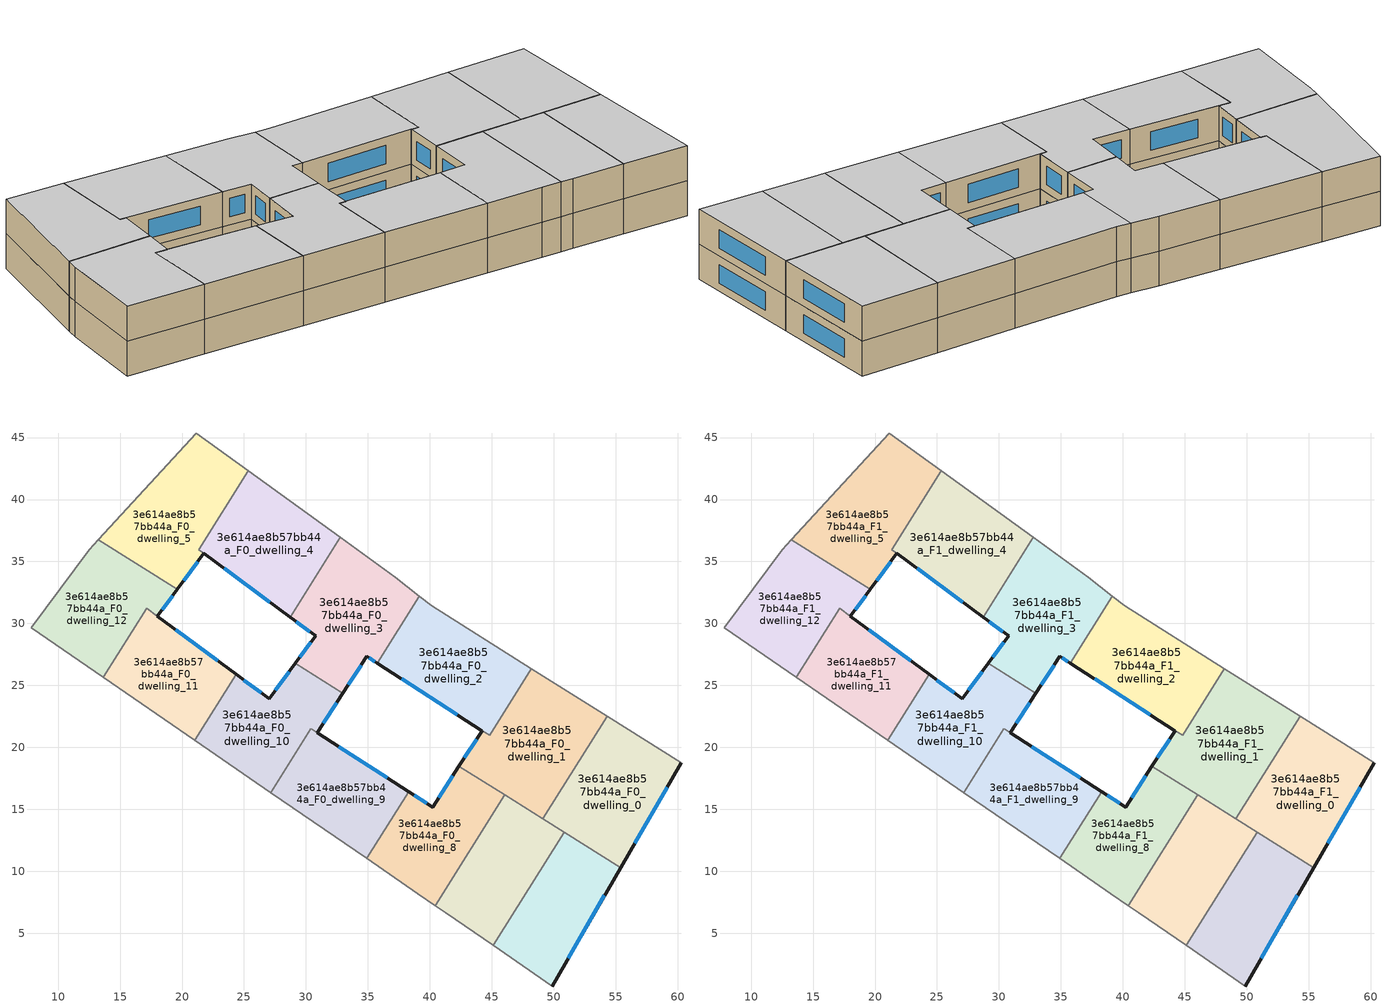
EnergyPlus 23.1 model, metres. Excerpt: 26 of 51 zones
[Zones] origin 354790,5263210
3e614ae8b57bb44a_F0_dwelling_0
 floor ground (EU_floor_Construction): 60.3,18.75 55.39,10.28 49.12,14.22 54.33,22.51 z0
 wall outside (EU_wall_Construction): 55.39,10.28 60.3,18.75 z0:3
 wall to 3e614ae8b57bb44a_F0_dwelling_1 (EU_wall_Construction): 54.33,22.51 49.12,14.22 z0:3
 wall adiabatic (EU_wall_Construction): 60.3,18.75 54.33,22.51 z0:3
 wall to 3e614ae8b57bb44a_F0_dwelling_6 (EU_wall_Construction): 50.85,13.13 55.39,10.28 z0:3
 wall to 3e614ae8b57bb44a_F0_dwelling_7 (EU_wall_Construction): 49.12,14.22 50.85,13.13 z0:3
 window (EU_Window_Construction): 56.55,12.27 59.15,16.77 z0.7:2.3
3e614ae8b57bb44a_F0_dwelling_1
 floor ground (EU_floor_Construction): 54.33,22.51 49.12,14.22 42.35,18.47 44.22,21.34 44.82,20.96 48.21,26.35 z0
 wall outside (EU_wall_Construction): 44.22,21.34 42.35,18.47 z0:3
 wall adiabatic (EU_wall_Construction): 54.33,22.51 48.21,26.35 z0:3
 wall to 3e614ae8b57bb44a_F0_dwelling_2 (EU_wall_Construction): 48.21,26.35 44.82,20.96 44.22,21.34 z0:3
 wall to 3e614ae8b57bb44a_F0_dwelling_8 (EU_wall_Construction): 42.35,18.47 46.03,16.16 z0:3
 wall to 3e614ae8b57bb44a_F0_dwelling_7 (EU_wall_Construction): 46.03,16.16 49.12,14.22 z0:3
 window (EU_Window_Construction): 43.78,20.67 42.79,19.14 z0.7:2.3
3e614ae8b57bb44a_F0_dwelling_10
 floor ground (EU_floor_Construction): 32.97,24.36 30.91,21.17 30.41,21.5 27.18,16.34 21.04,20.57 24.38,25.89 27.03,23.93 29.13,26.77 z0
 wall outside (EU_wall_Construction): 30.91,21.17 32.97,24.36 / 29.13,26.77 27.03,23.93 24.38,25.89 z0:3
 wall to 3e614ae8b57bb44a_F0_dwelling_3 (EU_wall_Construction): 32.97,24.36 29.13,26.77 z0:3
 wall adiabatic (EU_wall_Construction): 21.04,20.57 27.18,16.34 z0:3
 wall to 3e614ae8b57bb44a_F0_dwelling_11 (EU_wall_Construction): 24.38,25.89 21.04,20.57 z0:3
 wall to 3e614ae8b57bb44a_F0_dwelling_9 (EU_wall_Construction): 30.41,21.5 30.91,21.17 / 27.18,16.34 30.41,21.49 z0:3
 window (EU_Window_Construction): 31.4,21.92 32.49,23.61 / 26.4,24.39 25,25.43 / 28.64,26.1 27.52,24.6 z0.7:2.3
3e614ae8b57bb44a_F0_dwelling_11
 floor ground (EU_floor_Construction): 24.38,25.89 21.04,20.57 13.66,25.65 17.16,31.23 z0
 wall outside (EU_wall_Construction): 24.38,25.89 18.01,30.59 z0:3
 wall to 3e614ae8b57bb44a_F0_dwelling_12 (EU_wall_Construction): 18.01,30.59 17.16,31.23 13.66,25.65 z0:3
 wall adiabatic (EU_wall_Construction): 13.66,25.65 21.04,20.57 z0:3
 window (EU_Window_Construction): 22.88,26.99 19.51,29.49 z0.7:2.3
3e614ae8b57bb44a_F0_dwelling_12
 floor ground (EU_floor_Construction): 19.61,32.74 18.01,30.59 17.16,31.23 13.66,25.65 7.83,29.67 12.49,35.94 13.23,36.75 z0
 wall outside (EU_wall_Construction): 18.01,30.59 19.61,32.74 z0:3
 wall adiabatic (EU_wall_Construction): 13.23,36.75 12.49,35.94 7.83,29.67 13.66,25.65 z0:3
 wall to 3e614ae8b57bb44a_F0_dwelling_5 (EU_wall_Construction): 19.61,32.74 13.23,36.75 z0:3
 window (EU_Window_Construction): 18.39,31.1 19.24,32.24 z0.7:2.3
3e614ae8b57bb44a_F0_dwelling_2
 floor ground (EU_floor_Construction): 48.21,26.35 44.82,20.96 35.75,26.79 39.15,32.21 40.15,31.42 z0
 wall outside (EU_wall_Construction): 35.75,26.79 44.21,21.35 z0:3
 wall to 3e614ae8b57bb44a_F0_dwelling_3 (EU_wall_Construction): 39.15,32.21 35.75,26.79 z0:3
 wall adiabatic (EU_wall_Construction): 48.21,26.35 40.15,31.42 39.15,32.21 z0:3
 window (EU_Window_Construction): 37.74,25.52 42.22,22.63 z0.7:2.3
3e614ae8b57bb44a_F0_dwelling_3
 floor ground (EU_floor_Construction): 37.2,33.74 39.15,32.21 35.75,26.79 34.91,27.34 32.97,24.36 29.13,26.77 30.78,28.98 28.73,30.5 32.78,36.95 z0
 wall outside (EU_wall_Construction): 28.73,30.5 30.78,28.98 29.13,26.77 / 32.97,24.36 34.91,27.34 35.75,26.79 z0:3
 wall to 3e614ae8b57bb44a_F0_dwelling_4 (EU_wall_Construction): 32.78,36.95 28.73,30.5 z0:3
 wall adiabatic (EU_wall_Construction): 39.15,32.21 37.2,33.74 32.78,36.95 z0:3
 window (EU_Window_Construction): 30.4,28.46 29.52,27.29 / 29.21,30.14 30.3,29.34 / 35.11,27.21 35.55,26.92 / 33.43,25.06 34.45,26.64 z0.7:2.3
3e614ae8b57bb44a_F0_dwelling_4
 floor ground (EU_floor_Construction): 32.78,36.95 28.73,30.5 21.34,35.96 25.34,42.33 z0
 wall outside (EU_wall_Construction): 21.77,35.65 28.73,30.5 z0:3
 wall adiabatic (EU_wall_Construction): 32.78,36.95 25.34,42.33 z0:3
 wall to 3e614ae8b57bb44a_F0_dwelling_5 (EU_wall_Construction): 25.34,42.33 21.34,35.96 21.77,35.65 z0:3
 window (EU_Window_Construction): 23.4,34.44 27.1,31.71 z0.7:2.3
3e614ae8b57bb44a_F0_dwelling_5
 floor ground (EU_floor_Construction): 25.34,42.33 21.34,35.96 21.77,35.65 19.61,32.74 13.23,36.75 21.15,45.37 z0
 wall outside (EU_wall_Construction): 19.61,32.74 21.77,35.65 z0:3
 wall adiabatic (EU_wall_Construction): 25.34,42.33 21.15,45.37 13.23,36.75 z0:3
 window (EU_Window_Construction): 20.12,33.42 21.26,34.96 z0.7:2.3
3e614ae8b57bb44a_F0_dwelling_6
 floor ground (EU_floor_Construction): 55.39,10.28 49.87,0.73 45.12,4 50.85,13.13 z0
 wall outside (EU_wall_Construction): 49.87,0.73 55.39,10.28 z0:3
 wall adiabatic (EU_wall_Construction): 45.12,4 49.87,0.73 z0:3
 wall to 3e614ae8b57bb44a_F0_dwelling_7 (EU_wall_Construction): 50.85,13.13 45.12,4 z0:3
 window (EU_Window_Construction): 51.16,2.98 54.1,8.04 z0.7:2.3
3e614ae8b57bb44a_F0_dwelling_7
 floor ground (EU_floor_Construction): 50.85,13.13 45.12,4 41.29,6.64 40.43,7.23 46.03,16.16 z0
 wall adiabatic (EU_wall_Construction): 40.43,7.23 41.29,6.64 45.12,4 z0:3
 wall to 3e614ae8b57bb44a_F0_dwelling_8 (EU_wall_Construction): 46.03,16.16 40.43,7.23 z0:3
3e614ae8b57bb44a_F0_dwelling_8
 floor ground (EU_floor_Construction): 46.03,16.16 40.43,7.23 39.01,8.2 34.9,11.03 38.28,16.42 40.22,15.17 42.35,18.47 z0
 wall outside (EU_wall_Construction): 42.35,18.47 40.22,15.17 38.28,16.42 z0:3
 wall adiabatic (EU_wall_Construction): 34.9,11.03 39.01,8.2 40.43,7.23 z0:3
 wall to 3e614ae8b57bb44a_F0_dwelling_9 (EU_wall_Construction): 38.28,16.42 34.9,11.03 z0:3
 window (EU_Window_Construction): 39.76,15.47 38.74,16.13 / 41.85,17.69 40.72,15.95 z0.7:2.3
3e614ae8b57bb44a_F0_dwelling_9
 floor ground (EU_floor_Construction): 38.28,16.42 34.9,11.03 27.18,16.34 30.41,21.49 z0
 wall outside (EU_wall_Construction): 38.28,16.42 30.91,21.17 z0:3
 wall adiabatic (EU_wall_Construction): 27.18,16.34 34.9,11.03 z0:3
 window (EU_Window_Construction): 36.55,17.54 32.64,20.06 z0.7:2.3
3e614ae8b57bb44a_F1_dwelling_0
 floor to 3e614ae8b57bb44a_F0_dwelling_0 (EU_floor_Construction): 60.3,18.75 55.39,10.28 49.12,14.22 54.33,22.51 z3
 wall outside (EU_wall_Construction): 55.39,10.28 60.3,18.75 z3:6
 wall to 3e614ae8b57bb44a_F1_dwelling_1 (EU_wall_Construction): 54.33,22.51 49.12,14.22 z3:6
 wall adiabatic (EU_wall_Construction): 60.3,18.75 54.33,22.51 z3:6
 wall to 3e614ae8b57bb44a_F1_dwelling_6 (EU_wall_Construction): 50.85,13.13 55.39,10.28 z3:6
 wall to 3e614ae8b57bb44a_F1_dwelling_7 (EU_wall_Construction): 49.12,14.22 50.85,13.13 z3:6
 window (EU_Window_Construction): 56.55,12.27 59.15,16.77 z3.7:5.3
 ceiling to 3e614ae8b57bb44a_F2_dwelling_0 (EU_floor_Construction): 55.39,10.28 60.3,18.75 54.33,22.51 49.12,14.22 z6
3e614ae8b57bb44a_F1_dwelling_1
 floor to 3e614ae8b57bb44a_F0_dwelling_1 (EU_floor_Construction): 54.33,22.51 49.12,14.22 42.35,18.47 44.22,21.34 44.82,20.96 48.21,26.35 z3
 wall outside (EU_wall_Construction): 44.22,21.34 42.35,18.47 z3:6
 wall adiabatic (EU_wall_Construction): 54.33,22.51 48.21,26.35 z3:6
 wall to 3e614ae8b57bb44a_F1_dwelling_2 (EU_wall_Construction): 48.21,26.35 44.82,20.96 44.22,21.34 z3:6
 wall to 3e614ae8b57bb44a_F1_dwelling_8 (EU_wall_Construction): 42.35,18.47 46.03,16.16 z3:6
 wall to 3e614ae8b57bb44a_F1_dwelling_7 (EU_wall_Construction): 46.03,16.16 49.12,14.22 z3:6
 window (EU_Window_Construction): 43.78,20.67 42.79,19.14 z3.7:5.3
 ceiling to 3e614ae8b57bb44a_F2_dwelling_1 (EU_floor_Construction): 49.12,14.22 54.33,22.51 48.21,26.35 44.82,20.96 44.22,21.34 42.35,18.47 z6
3e614ae8b57bb44a_F1_dwelling_10
 floor to 3e614ae8b57bb44a_F0_dwelling_10 (EU_floor_Construction): 32.97,24.36 30.91,21.17 30.41,21.5 27.18,16.34 21.04,20.57 24.38,25.89 27.03,23.93 29.13,26.77 z3
 wall outside (EU_wall_Construction): 30.91,21.17 32.97,24.36 / 29.13,26.77 27.03,23.93 24.38,25.89 z3:6
 wall to 3e614ae8b57bb44a_F1_dwelling_3 (EU_wall_Construction): 32.97,24.36 29.13,26.77 z3:6
 wall adiabatic (EU_wall_Construction): 21.04,20.57 27.18,16.34 z3:6
 wall to 3e614ae8b57bb44a_F1_dwelling_11 (EU_wall_Construction): 24.38,25.89 21.04,20.57 z3:6
 wall to 3e614ae8b57bb44a_F1_dwelling_9 (EU_wall_Construction): 30.41,21.5 30.91,21.17 / 27.18,16.34 30.41,21.49 z3:6
 window (EU_Window_Construction): 31.4,21.92 32.49,23.61 / 26.4,24.39 25,25.43 / 28.64,26.1 27.52,24.6 z3.7:5.3
 ceiling to 3e614ae8b57bb44a_F2_dwelling_10 (EU_floor_Construction): 30.91,21.17 32.97,24.36 29.13,26.77 27.03,23.93 24.38,25.89 21.04,20.57 27.18,16.34 30.41,21.5 z6
3e614ae8b57bb44a_F1_dwelling_11
 floor to 3e614ae8b57bb44a_F0_dwelling_11 (EU_floor_Construction): 24.38,25.89 21.04,20.57 13.66,25.65 17.16,31.23 z3
 wall outside (EU_wall_Construction): 24.38,25.89 18.01,30.59 z3:6
 wall to 3e614ae8b57bb44a_F1_dwelling_12 (EU_wall_Construction): 18.01,30.59 17.16,31.23 13.66,25.65 z3:6
 wall adiabatic (EU_wall_Construction): 13.66,25.65 21.04,20.57 z3:6
 window (EU_Window_Construction): 22.88,26.99 19.51,29.49 z3.7:5.3
 ceiling to 3e614ae8b57bb44a_F2_dwelling_11 (EU_floor_Construction): 21.04,20.57 24.38,25.89 17.16,31.23 13.66,25.65 z6
3e614ae8b57bb44a_F1_dwelling_12
 floor to 3e614ae8b57bb44a_F0_dwelling_12 (EU_floor_Construction): 19.61,32.74 18.01,30.59 17.16,31.23 13.66,25.65 7.83,29.67 12.49,35.94 13.23,36.75 z3
 wall outside (EU_wall_Construction): 18.01,30.59 19.61,32.74 z3:6
 wall adiabatic (EU_wall_Construction): 13.23,36.75 12.49,35.94 7.83,29.67 13.66,25.65 z3:6
 wall to 3e614ae8b57bb44a_F1_dwelling_5 (EU_wall_Construction): 19.61,32.74 13.23,36.75 z3:6
 window (EU_Window_Construction): 18.39,31.1 19.24,32.24 z3.7:5.3
 ceiling to 3e614ae8b57bb44a_F2_dwelling_12 (EU_floor_Construction): 18.01,30.59 19.61,32.74 13.23,36.75 12.49,35.94 7.83,29.67 13.66,25.65 17.16,31.23 z6
3e614ae8b57bb44a_F1_dwelling_2
 floor to 3e614ae8b57bb44a_F0_dwelling_2 (EU_floor_Construction): 48.21,26.35 44.82,20.96 35.75,26.79 39.15,32.21 40.15,31.42 z3
 wall outside (EU_wall_Construction): 35.75,26.79 44.21,21.35 z3:6
 wall to 3e614ae8b57bb44a_F1_dwelling_3 (EU_wall_Construction): 39.15,32.21 35.75,26.79 z3:6
 wall adiabatic (EU_wall_Construction): 48.21,26.35 40.15,31.42 39.15,32.21 z3:6
 window (EU_Window_Construction): 37.74,25.52 42.22,22.63 z3.7:5.3
 ceiling to 3e614ae8b57bb44a_F2_dwelling_2 (EU_floor_Construction): 44.82,20.96 48.21,26.35 40.15,31.42 39.15,32.21 35.75,26.79 z6
3e614ae8b57bb44a_F1_dwelling_3
 floor to 3e614ae8b57bb44a_F0_dwelling_3 (EU_floor_Construction): 37.2,33.74 39.15,32.21 35.75,26.79 34.91,27.34 32.97,24.36 29.13,26.77 30.78,28.98 28.73,30.5 32.78,36.95 z3
 wall outside (EU_wall_Construction): 28.73,30.5 30.78,28.98 29.13,26.77 / 32.97,24.36 34.91,27.34 35.75,26.79 z3:6
 wall to 3e614ae8b57bb44a_F1_dwelling_4 (EU_wall_Construction): 32.78,36.95 28.73,30.5 z3:6
 wall adiabatic (EU_wall_Construction): 39.15,32.21 37.2,33.74 32.78,36.95 z3:6
 window (EU_Window_Construction): 30.4,28.46 29.52,27.29 / 29.21,30.14 30.3,29.34 / 35.11,27.21 35.55,26.92 / 33.43,25.06 34.45,26.64 z3.7:5.3
 ceiling to 3e614ae8b57bb44a_F2_dwelling_3 (EU_floor_Construction): 35.75,26.79 39.15,32.21 37.2,33.74 32.78,36.95 28.73,30.5 30.78,28.98 29.13,26.77 32.97,24.36 34.91,27.34 z6
3e614ae8b57bb44a_F1_dwelling_4
 floor to 3e614ae8b57bb44a_F0_dwelling_4 (EU_floor_Construction): 32.78,36.95 28.73,30.5 21.34,35.96 25.34,42.33 z3
 wall outside (EU_wall_Construction): 21.77,35.65 28.73,30.5 z3:6
 wall adiabatic (EU_wall_Construction): 32.78,36.95 25.34,42.33 z3:6
 wall to 3e614ae8b57bb44a_F1_dwelling_5 (EU_wall_Construction): 25.34,42.33 21.34,35.96 21.77,35.65 z3:6
 window (EU_Window_Construction): 23.4,34.44 27.1,31.71 z3.7:5.3
 ceiling to 3e614ae8b57bb44a_F2_dwelling_4 (EU_floor_Construction): 28.73,30.5 32.78,36.95 25.34,42.33 21.34,35.96 z6
3e614ae8b57bb44a_F1_dwelling_5
 floor to 3e614ae8b57bb44a_F0_dwelling_5 (EU_floor_Construction): 25.34,42.33 21.34,35.96 21.77,35.65 19.61,32.74 13.23,36.75 21.15,45.37 z3
 wall outside (EU_wall_Construction): 19.61,32.74 21.77,35.65 z3:6
 wall adiabatic (EU_wall_Construction): 25.34,42.33 21.15,45.37 13.23,36.75 z3:6
 window (EU_Window_Construction): 20.12,33.42 21.26,34.96 z3.7:5.3
 ceiling to 3e614ae8b57bb44a_F2_dwelling_5 (EU_floor_Construction): 21.77,35.65 21.34,35.96 25.34,42.33 21.15,45.37 13.23,36.75 19.61,32.74 z6
3e614ae8b57bb44a_F1_dwelling_6
 floor to 3e614ae8b57bb44a_F0_dwelling_6 (EU_floor_Construction): 55.39,10.28 49.87,0.73 45.12,4 50.85,13.13 z3
 wall outside (EU_wall_Construction): 49.87,0.73 55.39,10.28 z3:6
 wall adiabatic (EU_wall_Construction): 45.12,4 49.87,0.73 z3:6
 wall to 3e614ae8b57bb44a_F1_dwelling_7 (EU_wall_Construction): 50.85,13.13 45.12,4 z3:6
 window (EU_Window_Construction): 51.16,2.98 54.1,8.04 z3.7:5.3
 ceiling to 3e614ae8b57bb44a_F2_dwelling_6 (EU_floor_Construction): 49.87,0.73 55.39,10.28 50.85,13.13 45.12,4 z6
3e614ae8b57bb44a_F1_dwelling_7
 floor to 3e614ae8b57bb44a_F0_dwelling_7 (EU_floor_Construction): 50.85,13.13 45.12,4 41.29,6.64 40.43,7.23 46.03,16.16 z3
 wall adiabatic (EU_wall_Construction): 40.43,7.23 41.29,6.64 45.12,4 z3:6
 wall to 3e614ae8b57bb44a_F1_dwelling_8 (EU_wall_Construction): 46.03,16.16 40.43,7.23 z3:6
 ceiling to 3e614ae8b57bb44a_F2_dwelling_7 (EU_floor_Construction): 45.12,4 50.85,13.13 46.03,16.16 40.43,7.23 41.29,6.64 z6
3e614ae8b57bb44a_F1_dwelling_8
 floor to 3e614ae8b57bb44a_F0_dwelling_8 (EU_floor_Construction): 46.03,16.16 40.43,7.23 39.01,8.2 34.9,11.03 38.28,16.42 40.22,15.17 42.35,18.47 z3
 wall outside (EU_wall_Construction): 42.35,18.47 40.22,15.17 38.28,16.42 z3:6
 wall adiabatic (EU_wall_Construction): 34.9,11.03 39.01,8.2 40.43,7.23 z3:6
 wall to 3e614ae8b57bb44a_F1_dwelling_9 (EU_wall_Construction): 38.28,16.42 34.9,11.03 z3:6
 window (EU_Window_Construction): 39.76,15.47 38.74,16.13 / 41.85,17.69 40.72,15.95 z3.7:5.3
 ceiling to 3e614ae8b57bb44a_F2_dwelling_8 (EU_floor_Construction): 40.43,7.23 46.03,16.16 42.35,18.47 40.22,15.17 38.28,16.42 34.9,11.03 39.01,8.2 z6
3e614ae8b57bb44a_F1_dwelling_9
 floor to 3e614ae8b57bb44a_F0_dwelling_9 (EU_floor_Construction): 38.28,16.42 34.9,11.03 27.18,16.34 30.41,21.49 z3
 wall outside (EU_wall_Construction): 38.28,16.42 30.91,21.17 z3:6
 wall adiabatic (EU_wall_Construction): 27.18,16.34 34.9,11.03 z3:6
 window (EU_Window_Construction): 36.55,17.54 32.64,20.06 z3.7:5.3
 ceiling to 3e614ae8b57bb44a_F2_dwelling_9 (EU_floor_Construction): 34.9,11.03 38.28,16.42 30.41,21.49 27.18,16.34 z6
[Building]
EU S2 Campaign: North Axis=0; Terrain=City; Solar Distribution=FullExterior
[Site:Location]
Budapest.Ferenc.Liszt.Intl.AP: Latitude=47.437; Longitude=19.256; Time Zone=1; Elevation=185
[SizingPeriod:WeatherFileDays]
AnnualSizingPeriod: Begin Month=1; Begin Day of Month=1; End Month=12; End Day of Month=31; Day of Week for Start Day=Monday; Use Weather File Daylight Saving Period=No; Use Weather File Rain and Snow Indicators=No
[MATERIAL]
EU_InternalMass_Material: Roughness=MediumRough; Thickness=0.1; Conductivity=1; Density=1800; Specific Heat=900; Thermal Absorptance=0.9; Solar Absorptance=0.7; Visible Absorptance=0.7
[MATERIAL:NOMASS] Roughness=MediumRough; Thermal Absorptance=0.9; Solar Absorptance=0.7; Visible Absorptance=0.7
Name | Thermal Resistance
EU_wall_NoMass | 0.832559
EU_floor_NoMass | 0.872794
[WINDOWMATERIAL:SIMPLEGLAZINGSYSTEM]
EU_Window_SimpleGlazing: UFactor=2.79869; Solar Heat Gain Coefficient=0.75; Visible Transmittance=0.75
[CONSTRUCTION]
EU_wall_Construction: EU_wall_NoMass
EU_floor_Construction: EU_floor_NoMass
EU_Window_Construction: EU_Window_SimpleGlazing
EU_InternalMass_Construction: EU_InternalMass_Material
[ZONE] Type=1; Multiplier=1; Ceiling Height=autocalculate; Floor Area=autocalculate; Part of Total Floor Area=Yes
Name | Volume
3e614ae8b57bb44a_F0_dwelling_0; 3e614ae8b57bb44a_F1_dwelling_0 | 212.24
3e614ae8b57bb44a_F0_dwelling_1; 3e614ae8b57bb44a_F1_dwelling_1 | 219.855
3e614ae8b57bb44a_F0_dwelling_10; 3e614ae8b57bb44a_F1_dwelling_10 | 189.011
3e614ae8b57bb44a_F0_dwelling_11; 3e614ae8b57bb44a_F1_dwelling_11 | 172.691
3e614ae8b57bb44a_F0_dwelling_12; 3e614ae8b57bb44a_F1_dwelling_12 | 191.146
3e614ae8b57bb44a_F0_dwelling_2; 3e614ae8b57bb44a_F1_dwelling_2 | 204.619
3e614ae8b57bb44a_F0_dwelling_3; 3e614ae8b57bb44a_F1_dwelling_3 | 212.235
3e614ae8b57bb44a_F0_dwelling_4; 3e614ae8b57bb44a_F1_dwelling_4 | 207.994
3e614ae8b57bb44a_F0_dwelling_5; 3e614ae8b57bb44a_F1_dwelling_5 | 216.476
3e614ae8b57bb44a_F0_dwelling_6; 3e614ae8b57bb44a_F1_dwelling_6 | 181.934
3e614ae8b57bb44a_F0_dwelling_7; 3e614ae8b57bb44a_F1_dwelling_7 | 181.908
3e614ae8b57bb44a_F0_dwelling_8; 3e614ae8b57bb44a_F1_dwelling_8 | 181.912
3e614ae8b57bb44a_F0_dwelling_9; 3e614ae8b57bb44a_F1_dwelling_9 | 174.758
[INTERNALMASS] Construction=EU_InternalMass_Construction
Name | Zone or ZoneList | Surface Area
3e614ae8b57bb44a_F0_dwelling_0_EU_InternalMass | 3e614ae8b57bb44a_F0_dwelling_0 | 70.7467
3e614ae8b57bb44a_F0_dwelling_1_EU_InternalMass | 3e614ae8b57bb44a_F0_dwelling_1 | 73.2836
3e614ae8b57bb44a_F0_dwelling_2_EU_InternalMass | 3e614ae8b57bb44a_F0_dwelling_2 | 68.2048
3e614ae8b57bb44a_F0_dwelling_3_EU_InternalMass | 3e614ae8b57bb44a_F0_dwelling_3 | 70.745
3e614ae8b57bb44a_F0_dwelling_4_EU_InternalMass | 3e614ae8b57bb44a_F0_dwelling_4 | 69.3294
3e614ae8b57bb44a_F0_dwelling_5_EU_InternalMass | 3e614ae8b57bb44a_F0_dwelling_5 | 72.158
3e614ae8b57bb44a_F0_dwelling_6_EU_InternalMass | 3e614ae8b57bb44a_F0_dwelling_6 | 60.6447
3e614ae8b57bb44a_F0_dwelling_7_EU_InternalMass | 3e614ae8b57bb44a_F0_dwelling_7 | 60.6361
3e614ae8b57bb44a_F0_dwelling_8_EU_InternalMass | 3e614ae8b57bb44a_F0_dwelling_8 | 60.6373
3e614ae8b57bb44a_F0_dwelling_9_EU_InternalMass | 3e614ae8b57bb44a_F0_dwelling_9 | 58.2748
3e614ae8b57bb44a_F0_dwelling_10_EU_InternalMass | 3e614ae8b57bb44a_F0_dwelling_10 | 63.0047
3e614ae8b57bb44a_F0_dwelling_11_EU_InternalMass | 3e614ae8b57bb44a_F0_dwelling_11 | 57.5625
3e614ae8b57bb44a_F0_dwelling_12_EU_InternalMass | 3e614ae8b57bb44a_F0_dwelling_12 | 63.7157
3e614ae8b57bb44a_F1_dwelling_0_EU_InternalMass | 3e614ae8b57bb44a_F1_dwelling_0 | 70.7467
3e614ae8b57bb44a_F1_dwelling_1_EU_InternalMass | 3e614ae8b57bb44a_F1_dwelling_1 | 73.2836
3e614ae8b57bb44a_F1_dwelling_2_EU_InternalMass | 3e614ae8b57bb44a_F1_dwelling_2 | 68.2048
3e614ae8b57bb44a_F1_dwelling_3_EU_InternalMass | 3e614ae8b57bb44a_F1_dwelling_3 | 70.745
3e614ae8b57bb44a_F1_dwelling_4_EU_InternalMass | 3e614ae8b57bb44a_F1_dwelling_4 | 69.3294
3e614ae8b57bb44a_F1_dwelling_5_EU_InternalMass | 3e614ae8b57bb44a_F1_dwelling_5 | 72.158
3e614ae8b57bb44a_F1_dwelling_6_EU_InternalMass | 3e614ae8b57bb44a_F1_dwelling_6 | 60.6447
3e614ae8b57bb44a_F1_dwelling_7_EU_InternalMass | 3e614ae8b57bb44a_F1_dwelling_7 | 60.6361
3e614ae8b57bb44a_F1_dwelling_8_EU_InternalMass | 3e614ae8b57bb44a_F1_dwelling_8 | 60.6373
3e614ae8b57bb44a_F1_dwelling_9_EU_InternalMass | 3e614ae8b57bb44a_F1_dwelling_9 | 58.2748
3e614ae8b57bb44a_F1_dwelling_10_EU_InternalMass | 3e614ae8b57bb44a_F1_dwelling_10 | 63.0047
3e614ae8b57bb44a_F1_dwelling_11_EU_InternalMass | 3e614ae8b57bb44a_F1_dwelling_11 | 57.5625
3e614ae8b57bb44a_F1_dwelling_12_EU_InternalMass | 3e614ae8b57bb44a_F1_dwelling_12 | 63.7157
[OTHEREQUIPMENT] Fuel Type=Electricity; Design Level Calculation Method=Watts/Area; Power per Zone Floor Area=1; Fraction Latent=0; Fraction Radiant=0; Fraction Lost=0; Carbon Dioxide Generation Rate=0; EndUse Subcategory=EU_Step8_InternalGains
Name | Zone or ZoneList or Space or SpaceList | Schedule
EU_Step8_InternalGain_3e614ae8b57bb44a_F0_dwelling_0_f000 | 3e614ae8b57bb44a_F0_dwelling_0 | EU_Step8_GainSchedule_3e614ae8b57bb44a_F0_dwelling_0_f000
EU_Step8_InternalGain_3e614ae8b57bb44a_F0_dwelling_1_f000 | 3e614ae8b57bb44a_F0_dwelling_1 | EU_Step8_GainSchedule_3e614ae8b57bb44a_F0_dwelling_1_f000
EU_Step8_InternalGain_3e614ae8b57bb44a_F0_dwelling_2_f000 | 3e614ae8b57bb44a_F0_dwelling_2 | EU_Step8_GainSchedule_3e614ae8b57bb44a_F0_dwelling_2_f000
EU_Step8_InternalGain_3e614ae8b57bb44a_F0_dwelling_3_f000 | 3e614ae8b57bb44a_F0_dwelling_3 | EU_Step8_GainSchedule_3e614ae8b57bb44a_F0_dwelling_3_f000
EU_Step8_InternalGain_3e614ae8b57bb44a_F0_dwelling_4_f000 | 3e614ae8b57bb44a_F0_dwelling_4 | EU_Step8_GainSchedule_3e614ae8b57bb44a_F0_dwelling_4_f000
EU_Step8_InternalGain_3e614ae8b57bb44a_F0_dwelling_5_f000 | 3e614ae8b57bb44a_F0_dwelling_5 | EU_Step8_GainSchedule_3e614ae8b57bb44a_F0_dwelling_5_f000
EU_Step8_InternalGain_3e614ae8b57bb44a_F0_dwelling_6_f000 | 3e614ae8b57bb44a_F0_dwelling_6 | EU_Step8_GainSchedule_3e614ae8b57bb44a_F0_dwelling_6_f000
EU_Step8_InternalGain_3e614ae8b57bb44a_F0_dwelling_7_f000 | 3e614ae8b57bb44a_F0_dwelling_7 | EU_Step8_GainSchedule_3e614ae8b57bb44a_F0_dwelling_7_f000
EU_Step8_InternalGain_3e614ae8b57bb44a_F0_dwelling_8_f000 | 3e614ae8b57bb44a_F0_dwelling_8 | EU_Step8_GainSchedule_3e614ae8b57bb44a_F0_dwelling_8_f000
EU_Step8_InternalGain_3e614ae8b57bb44a_F0_dwelling_9_f000 | 3e614ae8b57bb44a_F0_dwelling_9 | EU_Step8_GainSchedule_3e614ae8b57bb44a_F0_dwelling_9_f000
EU_Step8_InternalGain_3e614ae8b57bb44a_F0_dwelling_10_f000 | 3e614ae8b57bb44a_F0_dwelling_10 | EU_Step8_GainSchedule_3e614ae8b57bb44a_F0_dwelling_10_f000
EU_Step8_InternalGain_3e614ae8b57bb44a_F0_dwelling_11_f000 | 3e614ae8b57bb44a_F0_dwelling_11 | EU_Step8_GainSchedule_3e614ae8b57bb44a_F0_dwelling_11_f000
EU_Step8_InternalGain_3e614ae8b57bb44a_F0_dwelling_12_f000 | 3e614ae8b57bb44a_F0_dwelling_12 | EU_Step8_GainSchedule_3e614ae8b57bb44a_F0_dwelling_12_f000
EU_Step8_InternalGain_3e614ae8b57bb44a_F1_dwelling_0_f000 | 3e614ae8b57bb44a_F1_dwelling_0 | EU_Step8_GainSchedule_3e614ae8b57bb44a_F1_dwelling_0_f000
EU_Step8_InternalGain_3e614ae8b57bb44a_F1_dwelling_1_f000 | 3e614ae8b57bb44a_F1_dwelling_1 | EU_Step8_GainSchedule_3e614ae8b57bb44a_F1_dwelling_1_f000
EU_Step8_InternalGain_3e614ae8b57bb44a_F1_dwelling_2_f000 | 3e614ae8b57bb44a_F1_dwelling_2 | EU_Step8_GainSchedule_3e614ae8b57bb44a_F1_dwelling_2_f000
EU_Step8_InternalGain_3e614ae8b57bb44a_F1_dwelling_3_f000 | 3e614ae8b57bb44a_F1_dwelling_3 | EU_Step8_GainSchedule_3e614ae8b57bb44a_F1_dwelling_3_f000
EU_Step8_InternalGain_3e614ae8b57bb44a_F1_dwelling_4_f000 | 3e614ae8b57bb44a_F1_dwelling_4 | EU_Step8_GainSchedule_3e614ae8b57bb44a_F1_dwelling_4_f000
EU_Step8_InternalGain_3e614ae8b57bb44a_F1_dwelling_5_f000 | 3e614ae8b57bb44a_F1_dwelling_5 | EU_Step8_GainSchedule_3e614ae8b57bb44a_F1_dwelling_5_f000
EU_Step8_InternalGain_3e614ae8b57bb44a_F1_dwelling_6_f000 | 3e614ae8b57bb44a_F1_dwelling_6 | EU_Step8_GainSchedule_3e614ae8b57bb44a_F1_dwelling_6_f000
EU_Step8_InternalGain_3e614ae8b57bb44a_F1_dwelling_7_f000 | 3e614ae8b57bb44a_F1_dwelling_7 | EU_Step8_GainSchedule_3e614ae8b57bb44a_F1_dwelling_7_f000
EU_Step8_InternalGain_3e614ae8b57bb44a_F1_dwelling_8_f000 | 3e614ae8b57bb44a_F1_dwelling_8 | EU_Step8_GainSchedule_3e614ae8b57bb44a_F1_dwelling_8_f000
EU_Step8_InternalGain_3e614ae8b57bb44a_F1_dwelling_9_f000 | 3e614ae8b57bb44a_F1_dwelling_9 | EU_Step8_GainSchedule_3e614ae8b57bb44a_F1_dwelling_9_f000
EU_Step8_InternalGain_3e614ae8b57bb44a_F1_dwelling_10_f000 | 3e614ae8b57bb44a_F1_dwelling_10 | EU_Step8_GainSchedule_3e614ae8b57bb44a_F1_dwelling_10_f000
EU_Step8_InternalGain_3e614ae8b57bb44a_F1_dwelling_11_f000 | 3e614ae8b57bb44a_F1_dwelling_11 | EU_Step8_GainSchedule_3e614ae8b57bb44a_F1_dwelling_11_f000
EU_Step8_InternalGain_3e614ae8b57bb44a_F1_dwelling_12_f000 | 3e614ae8b57bb44a_F1_dwelling_12 | EU_Step8_GainSchedule_3e614ae8b57bb44a_F1_dwelling_12_f000
[ZONEVENTILATION:DESIGNFLOWRATE] Schedule=EU_AlwaysOn; Design Flow Rate Calculation Method=AirChanges/Hour; Air Changes per Hour=0.475469; Ventilation Type=Natural; Fan Pressure Rise=0; Fan Total Efficiency=1; Constant Term Coefficient=1; Temperature Term Coefficient=0; Velocity Term Coefficient=0; Velocity Squared Term Coefficient=0; Minimum Indoor Temperature=-100; Maximum Indoor Temperature=100; Delta Temperature=-100; Minimum Outdoor Temperature=-100; Maximum Outdoor Temperature=100; Maximum Wind Speed=40
Name | Zone or ZoneList or Space or SpaceList
EU_ConstantAir_3e614ae8b57bb44a_F0_dwelling_0 | 3e614ae8b57bb44a_F0_dwelling_0
EU_ConstantAir_3e614ae8b57bb44a_F0_dwelling_1 | 3e614ae8b57bb44a_F0_dwelling_1
EU_ConstantAir_3e614ae8b57bb44a_F0_dwelling_2 | 3e614ae8b57bb44a_F0_dwelling_2
EU_ConstantAir_3e614ae8b57bb44a_F0_dwelling_3 | 3e614ae8b57bb44a_F0_dwelling_3
EU_ConstantAir_3e614ae8b57bb44a_F0_dwelling_4 | 3e614ae8b57bb44a_F0_dwelling_4
EU_ConstantAir_3e614ae8b57bb44a_F0_dwelling_5 | 3e614ae8b57bb44a_F0_dwelling_5
EU_ConstantAir_3e614ae8b57bb44a_F0_dwelling_6 | 3e614ae8b57bb44a_F0_dwelling_6
EU_ConstantAir_3e614ae8b57bb44a_F0_dwelling_7 | 3e614ae8b57bb44a_F0_dwelling_7
EU_ConstantAir_3e614ae8b57bb44a_F0_dwelling_8 | 3e614ae8b57bb44a_F0_dwelling_8
EU_ConstantAir_3e614ae8b57bb44a_F0_dwelling_9 | 3e614ae8b57bb44a_F0_dwelling_9
EU_ConstantAir_3e614ae8b57bb44a_F0_dwelling_10 | 3e614ae8b57bb44a_F0_dwelling_10
EU_ConstantAir_3e614ae8b57bb44a_F0_dwelling_11 | 3e614ae8b57bb44a_F0_dwelling_11
EU_ConstantAir_3e614ae8b57bb44a_F0_dwelling_12 | 3e614ae8b57bb44a_F0_dwelling_12
EU_ConstantAir_3e614ae8b57bb44a_F1_dwelling_0 | 3e614ae8b57bb44a_F1_dwelling_0
EU_ConstantAir_3e614ae8b57bb44a_F1_dwelling_1 | 3e614ae8b57bb44a_F1_dwelling_1
EU_ConstantAir_3e614ae8b57bb44a_F1_dwelling_2 | 3e614ae8b57bb44a_F1_dwelling_2
EU_ConstantAir_3e614ae8b57bb44a_F1_dwelling_3 | 3e614ae8b57bb44a_F1_dwelling_3
EU_ConstantAir_3e614ae8b57bb44a_F1_dwelling_4 | 3e614ae8b57bb44a_F1_dwelling_4
EU_ConstantAir_3e614ae8b57bb44a_F1_dwelling_5 | 3e614ae8b57bb44a_F1_dwelling_5
EU_ConstantAir_3e614ae8b57bb44a_F1_dwelling_6 | 3e614ae8b57bb44a_F1_dwelling_6
EU_ConstantAir_3e614ae8b57bb44a_F1_dwelling_7 | 3e614ae8b57bb44a_F1_dwelling_7
EU_ConstantAir_3e614ae8b57bb44a_F1_dwelling_8 | 3e614ae8b57bb44a_F1_dwelling_8
EU_ConstantAir_3e614ae8b57bb44a_F1_dwelling_9 | 3e614ae8b57bb44a_F1_dwelling_9
EU_ConstantAir_3e614ae8b57bb44a_F1_dwelling_10 | 3e614ae8b57bb44a_F1_dwelling_10
EU_ConstantAir_3e614ae8b57bb44a_F1_dwelling_11 | 3e614ae8b57bb44a_F1_dwelling_11
EU_ConstantAir_3e614ae8b57bb44a_F1_dwelling_12 | 3e614ae8b57bb44a_F1_dwelling_12
[HVACTEMPLATE:THERMOSTAT] Constant Heating Setpoint=20; Constant Cooling Setpoint=50
EU_HeatOnly_3e614ae8b57bb44a_F0_dwelling_0; EU_HeatOnly_3e614ae8b57bb44a_F0_dwelling_1; EU_HeatOnly_3e614ae8b57bb44a_F0_dwelling_2; EU_HeatOnly_3e614ae8b57bb44a_F0_dwelling_3; EU_HeatOnly_3e614ae8b57bb44a_F0_dwelling_4; EU_HeatOnly_3e614ae8b57bb44a_F0_dwelling_5; EU_HeatOnly_3e614ae8b57bb44a_F0_dwelling_6; EU_HeatOnly_3e614ae8b57bb44a_F0_dwelling_7; EU_HeatOnly_3e614ae8b57bb44a_F0_dwelling_8; EU_HeatOnly_3e614ae8b57bb44a_F0_dwelling_9; EU_HeatOnly_3e614ae8b57bb44a_F0_dwelling_10; EU_HeatOnly_3e614ae8b57bb44a_F0_dwelling_11; EU_HeatOnly_3e614ae8b57bb44a_F0_dwelling_12; EU_HeatOnly_3e614ae8b57bb44a_F1_dwelling_0; EU_HeatOnly_3e614ae8b57bb44a_F1_dwelling_1; EU_HeatOnly_3e614ae8b57bb44a_F1_dwelling_2; EU_HeatOnly_3e614ae8b57bb44a_F1_dwelling_3; EU_HeatOnly_3e614ae8b57bb44a_F1_dwelling_4; EU_HeatOnly_3e614ae8b57bb44a_F1_dwelling_5; EU_HeatOnly_3e614ae8b57bb44a_F1_dwelling_6; EU_HeatOnly_3e614ae8b57bb44a_F1_dwelling_7; EU_HeatOnly_3e614ae8b57bb44a_F1_dwelling_8; EU_HeatOnly_3e614ae8b57bb44a_F1_dwelling_9; EU_HeatOnly_3e614ae8b57bb44a_F1_dwelling_10; EU_HeatOnly_3e614ae8b57bb44a_F1_dwelling_11; EU_HeatOnly_3e614ae8b57bb44a_F1_dwelling_12; EU_HeatOnly_3e614ae8b57bb44a_F2_dwelling_0; EU_HeatOnly_3e614ae8b57bb44a_F2_dwelling_1; EU_HeatOnly_3e614ae8b57bb44a_F2_dwelling_2; EU_HeatOnly_3e614ae8b57bb44a_F2_dwelling_3; EU_HeatOnly_3e614ae8b57bb44a_F2_dwelling_4; EU_HeatOnly_3e614ae8b57bb44a_F2_dwelling_5; EU_HeatOnly_3e614ae8b57bb44a_F2_dwelling_6; EU_HeatOnly_3e614ae8b57bb44a_F2_dwelling_7; EU_HeatOnly_3e614ae8b57bb44a_F2_dwelling_8; EU_HeatOnly_3e614ae8b57bb44a_F2_dwelling_9; EU_HeatOnly_3e614ae8b57bb44a_F2_dwelling_10; EU_HeatOnly_3e614ae8b57bb44a_F2_dwelling_11; EU_HeatOnly_3e614ae8b57bb44a_F2_dwelling_12; EU_HeatOnly_3e614ae8b57bb44a_F3_dwelling_0; EU_HeatOnly_3e614ae8b57bb44a_F3_dwelling_1; EU_HeatOnly_3e614ae8b57bb44a_F3_dwelling_2; EU_HeatOnly_3e614ae8b57bb44a_F3_dwelling_3; EU_HeatOnly_3e614ae8b57bb44a_F3_dwelling_4; EU_HeatOnly_3e614ae8b57bb44a_F3_dwelling_5; EU_HeatOnly_3e614ae8b57bb44a_F3_dwelling_6; EU_HeatOnly_3e614ae8b57bb44a_F3_dwelling_7; EU_HeatOnly_3e614ae8b57bb44a_F3_dwelling_8; EU_HeatOnly_3e614ae8b57bb44a_F3_dwelling_9; EU_HeatOnly_3e614ae8b57bb44a_F3_dwelling_10; EU_HeatOnly_3e614ae8b57bb44a_F3_dwelling_11
[HVACTEMPLATE:ZONE:IDEALLOADSAIRSYSTEM] System Availability Schedule=EU_AlwaysOn; Maximum Heating Supply Air Temperature=50; Minimum Cooling Supply Air Temperature=13; Maximum Heating Supply Air Humidity Ratio=0.0156; Minimum Cooling Supply Air Humidity Ratio=0.0077; Heating Limit=NoLimit; Cooling Limit=NoLimit; Heating Availability Schedule=EU_AlwaysOn; Cooling Availability Schedule=EU_CoolingOff; Dehumidification Control Type=ConstantSensibleHeatRatio; Cooling Sensible Heat Ratio=0.7; Dehumidification Setpoint=60; Humidification Control Type=None; Humidification Setpoint=30; Outdoor Air Method=None; Outdoor Air Flow Rate per Person=0.00944; Outdoor Air Flow Rate per Zone Floor Area=0; Outdoor Air Flow Rate per Zone=0; Demand Controlled Ventilation Type=None; Outdoor Air Economizer Type=NoEconomizer; Heat Recovery Type=None; Sensible Heat Recovery Effectiveness=0.7; Latent Heat Recovery Effectiveness=0.65
Name | Template Thermostat
3e614ae8b57bb44a_F0_dwelling_0 | EU_HeatOnly_3e614ae8b57bb44a_F0_dwelling_0
3e614ae8b57bb44a_F0_dwelling_1 | EU_HeatOnly_3e614ae8b57bb44a_F0_dwelling_1
3e614ae8b57bb44a_F0_dwelling_2 | EU_HeatOnly_3e614ae8b57bb44a_F0_dwelling_2
3e614ae8b57bb44a_F0_dwelling_3 | EU_HeatOnly_3e614ae8b57bb44a_F0_dwelling_3
3e614ae8b57bb44a_F0_dwelling_4 | EU_HeatOnly_3e614ae8b57bb44a_F0_dwelling_4
3e614ae8b57bb44a_F0_dwelling_5 | EU_HeatOnly_3e614ae8b57bb44a_F0_dwelling_5
3e614ae8b57bb44a_F0_dwelling_6 | EU_HeatOnly_3e614ae8b57bb44a_F0_dwelling_6
3e614ae8b57bb44a_F0_dwelling_7 | EU_HeatOnly_3e614ae8b57bb44a_F0_dwelling_7
3e614ae8b57bb44a_F0_dwelling_8 | EU_HeatOnly_3e614ae8b57bb44a_F0_dwelling_8
3e614ae8b57bb44a_F0_dwelling_9 | EU_HeatOnly_3e614ae8b57bb44a_F0_dwelling_9
3e614ae8b57bb44a_F0_dwelling_10 | EU_HeatOnly_3e614ae8b57bb44a_F0_dwelling_10
3e614ae8b57bb44a_F0_dwelling_11 | EU_HeatOnly_3e614ae8b57bb44a_F0_dwelling_11
3e614ae8b57bb44a_F0_dwelling_12 | EU_HeatOnly_3e614ae8b57bb44a_F0_dwelling_12
3e614ae8b57bb44a_F1_dwelling_0 | EU_HeatOnly_3e614ae8b57bb44a_F1_dwelling_0
3e614ae8b57bb44a_F1_dwelling_1 | EU_HeatOnly_3e614ae8b57bb44a_F1_dwelling_1
3e614ae8b57bb44a_F1_dwelling_2 | EU_HeatOnly_3e614ae8b57bb44a_F1_dwelling_2
3e614ae8b57bb44a_F1_dwelling_3 | EU_HeatOnly_3e614ae8b57bb44a_F1_dwelling_3
3e614ae8b57bb44a_F1_dwelling_4 | EU_HeatOnly_3e614ae8b57bb44a_F1_dwelling_4
3e614ae8b57bb44a_F1_dwelling_5 | EU_HeatOnly_3e614ae8b57bb44a_F1_dwelling_5
3e614ae8b57bb44a_F1_dwelling_6 | EU_HeatOnly_3e614ae8b57bb44a_F1_dwelling_6
3e614ae8b57bb44a_F1_dwelling_7 | EU_HeatOnly_3e614ae8b57bb44a_F1_dwelling_7
3e614ae8b57bb44a_F1_dwelling_8 | EU_HeatOnly_3e614ae8b57bb44a_F1_dwelling_8
3e614ae8b57bb44a_F1_dwelling_9 | EU_HeatOnly_3e614ae8b57bb44a_F1_dwelling_9
3e614ae8b57bb44a_F1_dwelling_10 | EU_HeatOnly_3e614ae8b57bb44a_F1_dwelling_10
3e614ae8b57bb44a_F1_dwelling_11 | EU_HeatOnly_3e614ae8b57bb44a_F1_dwelling_11
3e614ae8b57bb44a_F1_dwelling_12 | EU_HeatOnly_3e614ae8b57bb44a_F1_dwelling_12
[SIZING:ZONE] Zone Cooling Design Supply Air Temperature Input Method=SupplyAirTemperature; Zone Cooling Design Supply Air Temperature=13; Zone Heating Design Supply Air Temperature Input Method=SupplyAirTemperature; Zone Heating Design Supply Air Temperature=50; Zone Cooling Design Supply Air Humidity Ratio=0.008; Zone Heating Design Supply Air Humidity Ratio=0.008; Cooling Design Air Flow Method=DesignDay; Cooling Design Air Flow Rate=0; Cooling Minimum Air Flow per Zone Floor Area=0.000762; Cooling Minimum Air Flow=0; Cooling Minimum Air Flow Fraction=0.2; Heating Design Air Flow Method=DesignDay; Heating Design Air Flow Rate=0; Heating Maximum Air Flow per Zone Floor Area=0.002032; Heating Maximum Air Flow=0.141576; Heating Maximum Air Flow Fraction=0.3; Account for Dedicated Outdoor Air System=No; Dedicated Outdoor Air System Control Strategy=NeutralSupplyAir; Dedicated Outdoor Air Low Setpoint Temperature for Design=autosize; Dedicated Outdoor Air High Setpoint Temperature for Design=autosize; Zone Load Sizing Method=Sensible Load Only No Latent Load; Zone Latent Cooling Design Supply Air Humidity Ratio Input Method=HumidityRatioDifference; Zone Cooling Design Supply Air Humidity Ratio Difference=0.005; Zone Latent Heating Design Supply Air Humidity Ratio Input Method=HumidityRatioDifference; Zone Humidification Design Supply Air Humidity Ratio Difference=0.005
3e614ae8b57bb44a_F0_dwelling_0; 3e614ae8b57bb44a_F0_dwelling_1; 3e614ae8b57bb44a_F0_dwelling_2; 3e614ae8b57bb44a_F0_dwelling_3; 3e614ae8b57bb44a_F0_dwelling_4; 3e614ae8b57bb44a_F0_dwelling_5; 3e614ae8b57bb44a_F0_dwelling_6; 3e614ae8b57bb44a_F0_dwelling_7; 3e614ae8b57bb44a_F0_dwelling_8; 3e614ae8b57bb44a_F0_dwelling_9; 3e614ae8b57bb44a_F0_dwelling_10; 3e614ae8b57bb44a_F0_dwelling_11; 3e614ae8b57bb44a_F0_dwelling_12; 3e614ae8b57bb44a_F1_dwelling_0; 3e614ae8b57bb44a_F1_dwelling_1; 3e614ae8b57bb44a_F1_dwelling_2; 3e614ae8b57bb44a_F1_dwelling_3; 3e614ae8b57bb44a_F1_dwelling_4; 3e614ae8b57bb44a_F1_dwelling_5; 3e614ae8b57bb44a_F1_dwelling_6; 3e614ae8b57bb44a_F1_dwelling_7; 3e614ae8b57bb44a_F1_dwelling_8; 3e614ae8b57bb44a_F1_dwelling_9; 3e614ae8b57bb44a_F1_dwelling_10; 3e614ae8b57bb44a_F1_dwelling_11; 3e614ae8b57bb44a_F1_dwelling_12
[SCHEDULE:CONSTANT]
Name | Hourly Value
EU_AlwaysOn | 1
EU_CoolingOff | 0
[SCHEDULE:FILE] Column Number=1; Rows to Skip at Top=0; Number of Hours of Data=8760; Column Separator=Comma; Interpolate to Timestep=No; Minutes per Item=60; Adjust Schedule for Daylight Savings=Yes
Name | File
EU_Step8_GainSchedule_3e614ae8b57bb44a_F0_dwelling_0_f000 | ../../schedules/3e614ae8b57bb44a/3e614ae8b57bb44a_F0_dwelling_0_f000_gain.csv
EU_Step8_GainSchedule_3e614ae8b57bb44a_F0_dwelling_1_f000 | ../../schedules/3e614ae8b57bb44a/3e614ae8b57bb44a_F0_dwelling_1_f000_gain.csv
EU_Step8_GainSchedule_3e614ae8b57bb44a_F0_dwelling_2_f000 | ../../schedules/3e614ae8b57bb44a/3e614ae8b57bb44a_F0_dwelling_2_f000_gain.csv
EU_Step8_GainSchedule_3e614ae8b57bb44a_F0_dwelling_3_f000 | ../../schedules/3e614ae8b57bb44a/3e614ae8b57bb44a_F0_dwelling_3_f000_gain.csv
EU_Step8_GainSchedule_3e614ae8b57bb44a_F0_dwelling_4_f000 | ../../schedules/3e614ae8b57bb44a/3e614ae8b57bb44a_F0_dwelling_4_f000_gain.csv
EU_Step8_GainSchedule_3e614ae8b57bb44a_F0_dwelling_5_f000 | ../../schedules/3e614ae8b57bb44a/3e614ae8b57bb44a_F0_dwelling_5_f000_gain.csv
EU_Step8_GainSchedule_3e614ae8b57bb44a_F0_dwelling_6_f000 | ../../schedules/3e614ae8b57bb44a/3e614ae8b57bb44a_F0_dwelling_6_f000_gain.csv
EU_Step8_GainSchedule_3e614ae8b57bb44a_F0_dwelling_7_f000 | ../../schedules/3e614ae8b57bb44a/3e614ae8b57bb44a_F0_dwelling_7_f000_gain.csv
EU_Step8_GainSchedule_3e614ae8b57bb44a_F0_dwelling_8_f000 | ../../schedules/3e614ae8b57bb44a/3e614ae8b57bb44a_F0_dwelling_8_f000_gain.csv
EU_Step8_GainSchedule_3e614ae8b57bb44a_F0_dwelling_9_f000 | ../../schedules/3e614ae8b57bb44a/3e614ae8b57bb44a_F0_dwelling_9_f000_gain.csv
EU_Step8_GainSchedule_3e614ae8b57bb44a_F0_dwelling_10_f000 | ../../schedules/3e614ae8b57bb44a/3e614ae8b57bb44a_F0_dwelling_10_f000_gain.csv
EU_Step8_GainSchedule_3e614ae8b57bb44a_F0_dwelling_11_f000 | ../../schedules/3e614ae8b57bb44a/3e614ae8b57bb44a_F0_dwelling_11_f000_gain.csv
EU_Step8_GainSchedule_3e614ae8b57bb44a_F0_dwelling_12_f000 | ../../schedules/3e614ae8b57bb44a/3e614ae8b57bb44a_F0_dwelling_12_f000_gain.csv
EU_Step8_GainSchedule_3e614ae8b57bb44a_F1_dwelling_0_f000 | ../../schedules/3e614ae8b57bb44a/3e614ae8b57bb44a_F1_dwelling_0_f000_gain.csv
EU_Step8_GainSchedule_3e614ae8b57bb44a_F1_dwelling_1_f000 | ../../schedules/3e614ae8b57bb44a/3e614ae8b57bb44a_F1_dwelling_1_f000_gain.csv
EU_Step8_GainSchedule_3e614ae8b57bb44a_F1_dwelling_2_f000 | ../../schedules/3e614ae8b57bb44a/3e614ae8b57bb44a_F1_dwelling_2_f000_gain.csv
EU_Step8_GainSchedule_3e614ae8b57bb44a_F1_dwelling_3_f000 | ../../schedules/3e614ae8b57bb44a/3e614ae8b57bb44a_F1_dwelling_3_f000_gain.csv
EU_Step8_GainSchedule_3e614ae8b57bb44a_F1_dwelling_4_f000 | ../../schedules/3e614ae8b57bb44a/3e614ae8b57bb44a_F1_dwelling_4_f000_gain.csv
EU_Step8_GainSchedule_3e614ae8b57bb44a_F1_dwelling_5_f000 | ../../schedules/3e614ae8b57bb44a/3e614ae8b57bb44a_F1_dwelling_5_f000_gain.csv
EU_Step8_GainSchedule_3e614ae8b57bb44a_F1_dwelling_6_f000 | ../../schedules/3e614ae8b57bb44a/3e614ae8b57bb44a_F1_dwelling_6_f000_gain.csv
EU_Step8_GainSchedule_3e614ae8b57bb44a_F1_dwelling_7_f000 | ../../schedules/3e614ae8b57bb44a/3e614ae8b57bb44a_F1_dwelling_7_f000_gain.csv
EU_Step8_GainSchedule_3e614ae8b57bb44a_F1_dwelling_8_f000 | ../../schedules/3e614ae8b57bb44a/3e614ae8b57bb44a_F1_dwelling_8_f000_gain.csv
EU_Step8_GainSchedule_3e614ae8b57bb44a_F1_dwelling_9_f000 | ../../schedules/3e614ae8b57bb44a/3e614ae8b57bb44a_F1_dwelling_9_f000_gain.csv
EU_Step8_GainSchedule_3e614ae8b57bb44a_F1_dwelling_10_f000 | ../../schedules/3e614ae8b57bb44a/3e614ae8b57bb44a_F1_dwelling_10_f000_gain.csv
EU_Step8_GainSchedule_3e614ae8b57bb44a_F1_dwelling_11_f000 | ../../schedules/3e614ae8b57bb44a/3e614ae8b57bb44a_F1_dwelling_11_f000_gain.csv
EU_Step8_GainSchedule_3e614ae8b57bb44a_F1_dwelling_12_f000 | ../../schedules/3e614ae8b57bb44a/3e614ae8b57bb44a_F1_dwelling_12_f000_gain.csv
